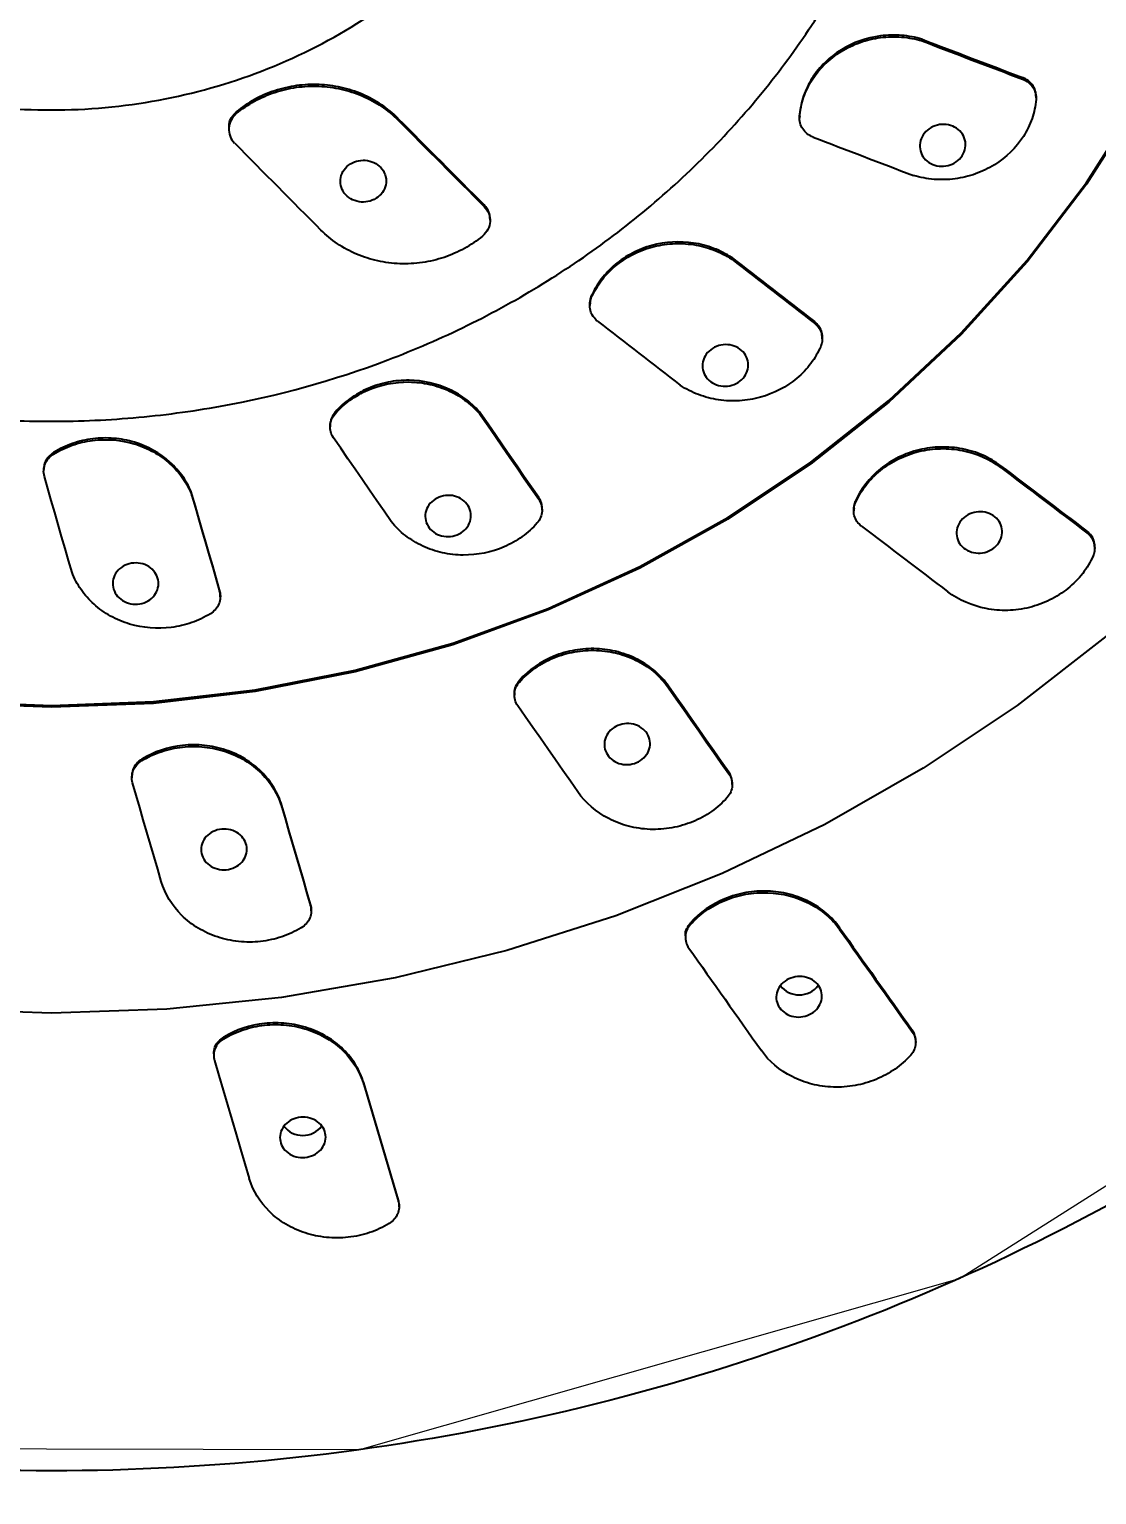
# Model space of a CAD drawing. Header units: millimetres. Extents: x 789 to 1209, y -1956 to -1362.
# Drawn here: x 945.88 to 963.13, y -1503.4 to -1479.73 of the extents above; entities that cross this region are included whole.
import ezdxf

# ---------------------------------------------------------------- set-up
doc = ezdxf.new("R2010")
doc.units = ezdxf.units.MM
doc.header["$LTSCALE"] = 0.1
doc.layers.get('0').update_dxf_attribs({"lineweight": 13})
doc.layers.add('DIM', color=3, linetype='Continuous', lineweight=9)
doc.styles.get("Standard").update_dxf_attribs({"font": 'arial.ttf'})
doc.dimstyles.new('ISO-25', dxfattribs={"dimtxt": 2.5, "dimasz": 2.5, "dimexe": 1.25, "dimexo": 0.625, "dimtad": 1, "dimlfac": 1.333333, "dimtxsty": 'Standard', "dimcen": 2.5, "dimadec": 0, "dimazin": 0, "dimtfac": 1, "dimtmove": 0, "dimatfit": 3, "dimfxl": 0, "dimarcsym": 0})

# ---------------------------------------------------------------- blocks, each defined once
blk = doc.blocks.new('*D57')
at = {"layer": 'Defpoints', "color": 0}
for p in [(946.302, -1433.594), (988.234, -1433.594), (956.415, -1608.473)]:
    blk.add_point(p, dxfattribs=at)
at = {"layer": 'DIM', "color": 0, "linetype": 'ByBlock', "lineweight": -2}
for p, q in [((946.927, -1433.594), (989.484, -1433.594)), ((988.234, -1604.473), (988.234, -1437.594)), ((957.04, -1608.473), (989.484, -1608.473))]:
    blk.add_line(p, q, dxfattribs=at)
at = {"layer": 'DIM', "color": 0}
for points in [[(987.567, -1437.594), (988.9, -1437.594), (988.234, -1433.594)], [(987.567, -1604.473), (988.9, -1604.473), (988.234, -1608.473)]]:
    blk.add_solid(points, dxfattribs=at)
at = {"layer": 'DIM', "color": 0, "insert": (985.566, -1521.033), "char_height": 4, "attachment_point": 5, "rotation": 90}
blk.add_mtext('228', dxfattribs=at)

msp = doc.modelspace()

# ---------------------------------------------------------------- linework, layer by layer
at = {"color": 7, "linetype": 'Continuous', "lineweight": 25}
for p, q in [((960.309, -1479.916), (960.309, -1479.889)), ((961.931, -1480.533), (961.931, -1480.506)), ((962.151, -1480.836), (962.151, -1480.809)), ((949.226, -1481.089), (949.226, -1481.062)), ((951.839, -1481.193), (951.839, -1481.166)), ((958.328, -1481.137), (958.328, -1481.164)), ((958.329, -1481.112), (958.331, -1481.137)), ((958.329, -1481.138), (958.329, -1481.112)), ((949.104, -1481.315), (949.104, -1481.342)), ((953.231, -1482.59), (953.231, -1482.563)), ((953.326, -1482.813), (953.326, -1482.786)), ((957.232, -1483.442), (957.232, -1483.416)), ((954.963, -1484.067), (954.963, -1484.04)), ((954.937, -1484.164), (954.937, -1484.19)), ((958.57, -1484.476), (958.57, -1484.449)), ((958.696, -1484.726), (958.696, -1484.699)), ((950.822, -1485.939), (950.822, -1485.912)), ((953.179, -1485.965), (953.179, -1485.939)), ((950.741, -1486.122), (950.741, -1486.149)), ((946.274, -1486.588), (946.274, -1486.562)), ((946.112, -1486.838), (946.112, -1486.865)), ((961.578, -1486.804), (961.578, -1486.778)), ((948.509, -1487.261), (948.509, -1487.234)), ((954.112, -1487.318), (954.112, -1487.292)), ((959.229, -1487.38), (959.229, -1487.354)), ((954.168, -1487.493), (954.168, -1487.466)), ((959.203, -1487.478), (959.203, -1487.504)), ((962.971, -1487.86), (962.971, -1487.833)), ((963.098, -1488.107), (963.098, -1488.081)), ((948.956, -1488.808), (948.956, -1488.782)), ((948.967, -1488.892), (948.967, -1488.865)), ((953.8, -1490.272), (953.8, -1490.245)), ((953.719, -1490.454), (953.719, -1490.481)), ((956.212, -1490.366), (956.212, -1490.339)), ((947.7, -1491.541), (947.7, -1491.515)), ((947.537, -1491.789), (947.537, -1491.816)), ((957.185, -1491.755), (957.185, -1491.728)), ((957.24, -1491.927), (957.24, -1491.9)), ((949.961, -1492.293), (949.961, -1492.266)), ((950.426, -1493.884), (950.426, -1493.857)), ((950.438, -1493.966), (950.438, -1493.94)), ((956.564, -1494.189), (956.564, -1494.162)), ((958.977, -1494.269), (958.977, -1494.242)), ((956.483, -1494.369), (956.483, -1494.396)), ((960.15, -1495.92), (960.15, -1495.894)), ((949.023, -1496.033), (949.023, -1496.006)), ((960.205, -1496.091), (960.205, -1496.064)), ((948.86, -1496.278), (948.86, -1496.305)), ((951.284, -1496.77), (951.284, -1496.744)), ((951.845, -1498.666), (951.845, -1498.64)), ((951.857, -1498.748), (951.857, -1498.721))]:
    msp.add_line(p, q, dxfattribs=at)
at = {"color": 7, "linetype": 'Continuous', "flags": 128}
msp.add_lwpolyline([(936.301, -1440.927), (927.16, -1445.01), (919.715, -1451.428), (914.627, -1459.608), (912.347, -1468.826), (913.079, -1478.262), (916.758, -1487.076), (923.056, -1494.487), (931.414, -1499.836), (941.09, -1502.647), (951.223, -1502.67), (960.913, -1499.905), (969.3, -1494.595), (975.637, -1487.213), (979.363, -1478.416), (980.145, -1468.984), (977.915, -1459.756), (972.871, -1451.551), (965.46, -1445.099), (956.341, -1440.974), (946.325, -1439.54), (936.301, -1440.927)], dxfattribs=at)
at = {"color": 7, "linetype": 'Continuous', "lineweight": 25, "flags": 128}
for points in [[(970.403, -1479.481), (969.736, -1481.107), (968.945, -1482.683), (968.032, -1484.202), (967.003, -1485.653), (965.863, -1487.031), (964.619, -1488.328), (963.277, -1489.536), (961.843, -1490.65), (960.327, -1491.663), (958.735, -1492.57), (957.076, -1493.366), (955.36, -1494.047), (953.595, -1494.609), (951.791, -1495.049), (949.957, -1495.366), (948.103, -1495.556), (946.24, -1495.62), (944.376, -1495.556)], [(944.59, -1490.588), (946.24, -1490.652), (947.89, -1490.588), (949.528, -1490.397), (951.145, -1490.081), (952.727, -1489.641), (954.266, -1489.081), (955.749, -1488.404), (957.168, -1487.614), (958.512, -1486.719), (959.772, -1485.722), (960.94, -1484.632), (962.007, -1483.456), (962.966, -1482.201), (963.812, -1480.877), (964.537, -1479.492)], [(964.537, -1479.518), (963.812, -1480.903), (962.966, -1482.228), (962.007, -1483.482), (960.94, -1484.659), (959.772, -1485.749), (958.512, -1486.745), (957.168, -1487.641), (955.749, -1488.43), (954.266, -1489.107), (952.727, -1489.668), (951.145, -1490.108), (949.528, -1490.424), (947.89, -1490.615), (946.24, -1490.678), (944.59, -1490.615)], [(954.112, -1487.292), (953.996, -1487.123), (953.879, -1486.954), (953.762, -1486.785), (953.646, -1486.616), (953.529, -1486.447), (953.412, -1486.278), (953.295, -1486.108), (953.179, -1485.939)], [(953.179, -1485.965), (953.295, -1486.135), (953.412, -1486.304), (953.529, -1486.474), (953.646, -1486.643), (953.762, -1486.812), (953.879, -1486.981), (953.996, -1487.15), (954.112, -1487.318)], [(951.73, -1487.68), (951.613, -1487.511), (951.497, -1487.342), (951.38, -1487.173), (951.263, -1487.003), (951.146, -1486.834), (951.03, -1486.664), (950.913, -1486.494), (950.796, -1486.324)], [(946.571, -1488.499), (946.515, -1488.306), (946.459, -1488.112), (946.403, -1487.919), (946.347, -1487.725), (946.291, -1487.531), (946.235, -1487.337), (946.18, -1487.143), (946.124, -1486.949)], [(948.956, -1488.782), (948.9, -1488.589), (948.844, -1488.395), (948.788, -1488.202), (948.732, -1488.009), (948.676, -1487.815), (948.62, -1487.622), (948.565, -1487.428), (948.509, -1487.234)], [(948.509, -1487.261), (948.565, -1487.455), (948.62, -1487.649), (948.676, -1487.842), (948.732, -1488.036), (948.788, -1488.229), (948.844, -1488.422), (948.9, -1488.615), (948.956, -1488.808)], [(957.185, -1491.728), (957.063, -1491.555), (956.942, -1491.382), (956.82, -1491.208), (956.699, -1491.035), (956.577, -1490.861), (956.456, -1490.687), (956.334, -1490.513), (956.212, -1490.339)], [(956.212, -1490.366), (956.334, -1490.54), (956.456, -1490.714), (956.577, -1490.888), (956.699, -1491.061), (956.82, -1491.235), (956.942, -1491.408), (957.063, -1491.582), (957.185, -1491.755)], [(954.746, -1492.047), (954.625, -1491.873), (954.503, -1491.7), (954.382, -1491.526), (954.26, -1491.352), (954.139, -1491.178), (954.017, -1491.003), (953.895, -1490.829), (953.774, -1490.655)], [(948.014, -1493.494), (947.956, -1493.295), (947.898, -1493.096), (947.84, -1492.897), (947.782, -1492.697), (947.723, -1492.498), (947.665, -1492.298), (947.607, -1492.099), (947.549, -1491.899)], [(950.426, -1493.857), (950.368, -1493.659), (950.31, -1493.46), (950.252, -1493.262), (950.193, -1493.063), (950.135, -1492.864), (950.077, -1492.665), (950.019, -1492.466), (949.961, -1492.266)], [(949.961, -1492.293), (950.019, -1492.492), (950.077, -1492.691), (950.135, -1492.891), (950.193, -1493.089), (950.252, -1493.288), (950.31, -1493.487), (950.368, -1493.685), (950.426, -1493.884)], [(948.872, -1496.387), (948.942, -1496.625), (949.012, -1496.863), (949.082, -1497.101), (949.153, -1497.339), (949.223, -1497.576), (949.293, -1497.814), (949.363, -1498.051), (949.433, -1498.288)], [(951.845, -1498.64), (951.775, -1498.403), (951.705, -1498.167), (951.635, -1497.93), (951.564, -1497.693), (951.494, -1497.456), (951.424, -1497.219), (951.354, -1496.981), (951.284, -1496.744)], [(951.284, -1496.77), (951.354, -1497.008), (951.424, -1497.246), (951.494, -1497.483), (951.564, -1497.72), (951.635, -1497.957), (951.705, -1498.194), (951.775, -1498.43), (951.845, -1498.666)]]:
    msp.add_lwpolyline(points, dxfattribs=at)
at = {"color": 7, "linetype": 'Continuous', "lineweight": 25}
for centre, radius, start, end in [((1151.53, -979.272), 535.894, 249.09462, 249.2802), ((1151.493, -979.413), 535.774, 249.09392, 249.27954), ((1425.009, -1010.901), 667.113, 224.823581, 224.992965), ((1422.833, -1013.105), 664.034, 224.822728, 224.992899), ((1151.037, -980.115), 537.036, 248.99617, 249.18147), ((1423.572, -1012.089), 667.412, 224.702907, 224.872576), ((1321.505, -1013.262), 594.76, 232.231623, 232.394434), ((1321.536, -1013.258), 594.803, 232.231036, 232.393837), ((1322.518, -1011.636), 598.805, 232.146387, 232.308286), ((1312.679, -1024.871), 580.198, 232.761108, 232.933724), ((1311.928, -1025.904), 578.942, 232.760056, 232.933048), ((1315.37, -1020.989), 587.054, 232.664185, 232.835005), ((1553.342, -1073.239), 728.364, 215.310814, 215.470199), ((1554.296, -1072.602), 729.526, 215.310036, 215.469171), ((1554.82, -1071.961), 732.487, 215.23613, 215.394911), ((958.316, -1494.947), 0.376, 217.6198, 270.6898), ((958.325, -1494.948), 0.376, 269.2821, 323.8482), ((950.296, -1497.219), 0.376, 217.0578, 270.7038), ((950.305, -1497.219), 0.376, 269.2801, 323.8264)]:
    msp.add_arc(centre, radius, start, end, dxfattribs=at)
at = {"color": 7, "linetype": 'Continuous'}
for centre, radius, start, end in [((1035.103, -1535.43), 78.49, 149.71286, 167.31417), ((980.555, -1514.371), 20, 126.2623, 158.8944)]:
    msp.add_arc(centre, radius, start, end, dxfattribs=at)
msp.add_open_spline([(975.472, -1491.775), (977.214, -1489.589), (978.675, -1487.206), (981.092, -1481.883), (981.964, -1478.911), (982.841, -1472.852), (982.843, -1469.767), (981.98, -1463.706), (981.112, -1460.733), (978.576, -1455.112), (976.904, -1452.465), (972.886, -1447.684), (970.536, -1445.55), (965.331, -1441.94), (962.472, -1440.464), (956.45, -1438.268), (953.284, -1437.548), (946.865, -1436.912), (943.609, -1436.996), (937.236, -1437.961), (934.116, -1438.843), (928.229, -1441.346), (925.46, -1442.968), (920.472, -1446.842), (918.249, -1449.097), (914.833, -1453.656), (913.526, -1455.89), (911.47, -1460.574), (910.718, -1463.026), (909.81, -1468.029), (909.653, -1470.577), (909.974, -1476.2), (910.6, -1479.263), (912.699, -1485.12), (914.173, -1487.91), (916.333, -1490.907), (916.665, -1491.344), (917.007, -1491.774)], degree=3, knots=[0, 0, 0, 0, 0.054009, 0.054009, 0.114305, 0.114305, 0.174602, 0.174602, 0.234899, 0.234899, 0.295196, 0.295196, 0.355492, 0.355492, 0.415789, 0.415789, 0.476086, 0.476086, 0.536382, 0.536382, 0.596679, 0.596679, 0.656976, 0.656976, 0.717273, 0.717273, 0.767318, 0.767318, 0.817363, 0.817363, 0.867408, 0.867408, 0.928397, 0.928397, 0.989385, 0.989385, 1, 1, 1, 1], dxfattribs=at)
at = {"color": 7, "linetype": 'Continuous', "lineweight": 25}
for points, knots in [([(973.517, -1490.217), (975.385, -1487.872), (976.904, -1485.284), (979.129, -1479.82), (979.834, -1476.944), (980.378, -1471.12), (980.216, -1468.174), (979.037, -1462.433), (978.021, -1459.639), (975.209, -1454.416), (973.415, -1451.987), (969.184, -1447.678), (966.748, -1445.798), (961.418, -1442.729), (958.525, -1441.541), (952.502, -1439.947), (949.371, -1439.54), (943.11, -1439.54), (939.979, -1439.946), (933.955, -1441.541), (931.062, -1442.729), (925.733, -1445.797), (923.297, -1447.677), (919.065, -1451.986), (917.271, -1454.415), (914.459, -1459.638), (913.443, -1462.432), (912.264, -1468.173), (912.102, -1471.119), (912.646, -1476.943), (913.351, -1479.819), (915.575, -1485.283), (917.094, -1487.871), (918.962, -1490.216)], [0, 0, 0, 0, 0.0625, 0.0625, 0.125, 0.125, 0.1875, 0.1875, 0.25, 0.25, 0.3125, 0.3125, 0.375, 0.375, 0.4375, 0.4375, 0.5, 0.5, 0.5625, 0.5625, 0.625, 0.625, 0.6875, 0.6875, 0.75, 0.75, 0.8125, 0.8125, 0.875, 0.875, 0.9375, 0.9375, 1, 1, 1, 1]), ([(940.619, -1484.995), (939.741, -1484.649), (938.914, -1484.228), (937.747, -1483.489), (937.371, -1483.225), (936.643, -1482.66), (936.291, -1482.358), (935.295, -1481.415), (934.704, -1480.733), (933.927, -1479.631), (933.685, -1479.248), (933.243, -1478.463), (933.044, -1478.063), (932.514, -1476.842), (932.246, -1476.001), (931.978, -1474.697), (931.912, -1474.256), (931.826, -1473.378), (931.787, -1472.501), (931.84, -1471.625), (931.914, -1470.968), (931.945, -1470.75), (932.018, -1470.312), (932.06, -1470.093), (932.3, -1469.008), (932.581, -1468.171), (933.13, -1466.958), (933.334, -1466.561), (933.788, -1465.782), (934.036, -1465.402), (934.831, -1464.31), (935.432, -1463.636), (936.442, -1462.707), (936.798, -1462.41), (937.535, -1461.854), (937.916, -1461.595), (939.095, -1460.872), (939.928, -1460.462), (941.251, -1459.961), (941.699, -1459.815), (942.603, -1459.566), (943.06, -1459.462), (943.983, -1459.297), (944.449, -1459.235), (945.392, -1459.154), (945.87, -1459.136), (947.29, -1459.145), (948.225, -1459.237), (949.609, -1459.503), (950.069, -1459.613), (950.978, -1459.877), (951.422, -1460.029), (952.724, -1460.542), (953.55, -1460.96), (954.727, -1461.704), (955.109, -1461.972), (955.836, -1462.536), (956.529, -1463.131), (957.156, -1463.784), (957.75, -1464.468), (958.031, -1464.827), (958.815, -1465.938), (959.252, -1466.715), (959.784, -1467.934), (959.94, -1468.35), (960.143, -1468.987), (960.205, -1469.202), (960.317, -1469.632), (960.367, -1469.848), (960.59, -1470.929), (960.676, -1471.802), (960.667, -1473.123), (960.64, -1473.568), (960.541, -1474.449), (960.468, -1474.883), (960.184, -1476.172), (959.906, -1477.011), (959.351, -1478.238), (959.145, -1478.637), (958.695, -1479.41), (958.45, -1479.785), (957.923, -1480.511), (957.64, -1480.862), (957.036, -1481.541), (956.712, -1481.869), (955.701, -1482.8), (954.97, -1483.352), (953.79, -1484.077), (953.383, -1484.302), (952.539, -1484.716), (952.11, -1484.902), (950.801, -1485.399), (949.9, -1485.648), (948.504, -1485.899), (948.031, -1485.962), (947.089, -1486.043), (946.618, -1486.061), (945.679, -1486.056), (945.209, -1486.031), (944.271, -1485.94), (943.801, -1485.872), (942.402, -1485.604), (941.497, -1485.342), (940.619, -1484.995)], [0, 0, 0, 0, 0.03125, 0.03125, 0.046875, 0.046875, 0.0625, 0.0625, 0.09375, 0.09375, 0.109375, 0.109375, 0.125, 0.125, 0.15625, 0.15625, 0.171875, 0.171875, 0.1875, 0.203125, 0.203125, 0.210937, 0.210937, 0.21875, 0.21875, 0.25, 0.25, 0.265625, 0.265625, 0.28125, 0.28125, 0.3125, 0.3125, 0.328125, 0.328125, 0.34375, 0.34375, 0.375, 0.375, 0.390625, 0.390625, 0.40625, 0.40625, 0.421875, 0.421875, 0.4375, 0.4375, 0.46875, 0.46875, 0.484375, 0.484375, 0.5, 0.5, 0.53125, 0.53125, 0.546875, 0.546875, 0.5625, 0.578125, 0.578125, 0.59375, 0.59375, 0.625, 0.625, 0.640625, 0.640625, 0.648437, 0.648437, 0.65625, 0.65625, 0.6875, 0.6875, 0.703125, 0.703125, 0.71875, 0.71875, 0.75, 0.75, 0.765625, 0.765625, 0.78125, 0.78125, 0.796875, 0.796875, 0.8125, 0.8125, 0.84375, 0.84375, 0.859375, 0.859375, 0.875, 0.875, 0.90625, 0.90625, 0.921875, 0.921875, 0.9375, 0.9375, 0.953125, 0.953125, 0.96875, 0.96875, 1, 1, 1, 1]), ([(942.432, -1480.23), (941.902, -1479.996), (941.406, -1479.716), (940.709, -1479.233), (940.485, -1479.062), (940.054, -1478.696), (939.846, -1478.502), (939.261, -1477.897), (938.917, -1477.463), (938.47, -1476.767), (938.332, -1476.526), (938.083, -1476.032), (937.972, -1475.781), (937.68, -1475.017), (937.54, -1474.494), (937.412, -1473.685), (937.384, -1473.412), (937.356, -1472.871), (937.357, -1472.331), (937.414, -1471.793), (937.5, -1471.257), (937.557, -1470.989), (937.772, -1470.196), (937.968, -1469.688), (938.34, -1468.955), (938.477, -1468.716), (938.778, -1468.249), (938.941, -1468.021), (939.461, -1467.37), (939.85, -1466.97), (940.497, -1466.424), (940.724, -1466.25), (941.193, -1465.926), (941.435, -1465.776), (942.18, -1465.361), (942.704, -1465.13), (943.808, -1464.762), (944.372, -1464.632), (945.23, -1464.514), (945.518, -1464.487), (946.1, -1464.461), (946.395, -1464.461), (947.267, -1464.502), (947.839, -1464.582), (948.683, -1464.779), (948.963, -1464.859), (949.514, -1465.043), (949.783, -1465.147), (950.568, -1465.495), (951.065, -1465.772), (951.767, -1466.259), (951.995, -1466.433), (952.425, -1466.798), (952.834, -1467.181), (953.201, -1467.598), (953.547, -1468.033), (953.71, -1468.261), (954.16, -1468.963), (954.407, -1469.452), (954.699, -1470.214), (954.784, -1470.474), (954.926, -1471.002), (954.983, -1471.271), (955.11, -1472.075), (955.138, -1472.614), (955.095, -1473.427), (955.066, -1473.7), (954.98, -1474.238), (954.923, -1474.504), (954.711, -1475.289), (954.516, -1475.798), (954.141, -1476.538), (954.002, -1476.779), (953.704, -1477.243), (953.382, -1477.692), (953.014, -1478.11), (952.623, -1478.512), (952.415, -1478.706), (951.767, -1479.253), (951.302, -1479.574), (950.307, -1480.13), (949.773, -1480.366), (948.681, -1480.73), (948.119, -1480.861), (947.254, -1480.981), (946.961, -1481.008), (946.38, -1481.034), (945.801, -1481.034), (945.225, -1480.981), (944.651, -1480.901), (944.364, -1480.848), (943.511, -1480.649), (942.962, -1480.465), (942.432, -1480.23)], [0, 0, 0, 0, 0.03125, 0.03125, 0.046875, 0.046875, 0.0625, 0.0625, 0.09375, 0.09375, 0.109375, 0.109375, 0.125, 0.125, 0.15625, 0.15625, 0.171875, 0.171875, 0.1875, 0.203125, 0.203125, 0.21875, 0.21875, 0.25, 0.25, 0.265625, 0.265625, 0.28125, 0.28125, 0.3125, 0.3125, 0.328125, 0.328125, 0.34375, 0.34375, 0.375, 0.375, 0.40625, 0.40625, 0.421875, 0.421875, 0.4375, 0.4375, 0.46875, 0.46875, 0.484375, 0.484375, 0.5, 0.5, 0.53125, 0.53125, 0.546875, 0.546875, 0.5625, 0.578125, 0.578125, 0.59375, 0.59375, 0.625, 0.625, 0.640625, 0.640625, 0.65625, 0.65625, 0.6875, 0.6875, 0.703125, 0.703125, 0.71875, 0.71875, 0.75, 0.75, 0.765625, 0.765625, 0.78125, 0.796875, 0.796875, 0.8125, 0.8125, 0.84375, 0.84375, 0.875, 0.875, 0.90625, 0.90625, 0.921875, 0.921875, 0.9375, 0.953125, 0.953125, 0.96875, 0.96875, 1, 1, 1, 1]), ([(960.309, -1479.889), (960.201, -1479.856), (960.091, -1479.835), (959.867, -1479.817), (959.751, -1479.82), (959.414, -1479.863), (959.194, -1479.94), (958.908, -1480.116), (958.819, -1480.186), (958.661, -1480.339), (958.592, -1480.424), (958.475, -1480.607), (958.428, -1480.702), (958.36, -1480.902), (958.338, -1481.007), (958.329, -1481.112)], [0, 0, 0, 0, 0.125, 0.125, 0.25, 0.25, 0.5, 0.5, 0.625, 0.625, 0.75, 0.75, 0.875, 0.875, 1, 1, 1, 1]), ([(958.329, -1481.138), (958.338, -1481.033), (958.359, -1480.931), (958.427, -1480.731), (958.475, -1480.633), (958.648, -1480.362), (958.811, -1480.203), (959.096, -1480.027), (959.2, -1479.977), (959.413, -1479.902), (959.525, -1479.875), (959.751, -1479.846), (959.864, -1479.843), (960.089, -1479.862), (960.201, -1479.883), (960.309, -1479.916)], [0, 0, 0, 0, 0.125, 0.125, 0.25, 0.25, 0.5, 0.5, 0.625, 0.625, 0.75, 0.75, 0.875, 0.875, 1, 1, 1, 1]), ([(962.148, -1480.809), (962.148, -1480.789), (962.147, -1480.73), (962.107, -1480.639), (962.032, -1480.554), (961.963, -1480.521), (961.931, -1480.506)], [0, 0, 0, 0, 0.158294, 0.450077, 0.742816, 1, 1, 1, 1]), ([(961.931, -1480.533), (962.001, -1480.559), (962.059, -1480.605), (962.137, -1480.722), (962.155, -1480.792), (962.15, -1480.861)], [0, 0, 0, 0, 0.5, 0.5, 1, 1, 1, 1]), ([(951.839, -1481.166), (951.757, -1481.084), (951.668, -1481.01), (951.475, -1480.88), (951.37, -1480.823), (951.152, -1480.73), (951.039, -1480.693), (950.804, -1480.641), (950.683, -1480.625), (950.442, -1480.615), (950.321, -1480.621), (950.081, -1480.654), (949.962, -1480.682), (949.621, -1480.794), (949.408, -1480.911), (949.226, -1481.062)], [0, 0, 0, 0, 0.125, 0.125, 0.25, 0.25, 0.375, 0.375, 0.5, 0.5, 0.625, 0.625, 0.75, 0.75, 1, 1, 1, 1]), ([(949.226, -1481.089), (949.317, -1481.013), (949.415, -1480.947), (949.622, -1480.833), (949.733, -1480.784), (949.962, -1480.709), (950.079, -1480.681), (950.318, -1480.648), (950.441, -1480.642), (950.682, -1480.651), (950.801, -1480.667), (951.037, -1480.72), (951.152, -1480.757), (951.478, -1480.896), (951.677, -1481.03), (951.839, -1481.193)], [0, 0, 0, 0, 0.125, 0.125, 0.25, 0.25, 0.375, 0.375, 0.5, 0.5, 0.625, 0.625, 0.75, 0.75, 1, 1, 1, 1]), ([(962.15, -1480.861), (962.141, -1480.966), (962.119, -1481.069), (962.051, -1481.269), (962.004, -1481.367), (961.83, -1481.639), (961.668, -1481.798), (961.382, -1481.975), (961.278, -1482.025), (961.065, -1482.1), (960.954, -1482.127), (960.728, -1482.157), (960.615, -1482.16), (960.39, -1482.142), (960.277, -1482.121), (960.17, -1482.088)], [0, 0, 0, 0, 0.125, 0.125, 0.25, 0.25, 0.5, 0.5, 0.625, 0.625, 0.75, 0.75, 0.875, 0.875, 1, 1, 1, 1]), ([(949.226, -1481.089), (949.155, -1481.148), (949.11, -1481.234), (949.099, -1481.413), (949.134, -1481.502), (949.199, -1481.567)], [0, 0, 0, 0, 0.5, 0.5, 1, 1, 1, 1]), ([(949.109, -1481.315), (949.108, -1481.296), (949.105, -1481.239), (949.143, -1481.147), (949.199, -1481.09), (949.226, -1481.062)], [0, 0, 0, 0, 0.201654, 0.603273, 1, 1, 1, 1]), ([(958.547, -1481.468), (958.478, -1481.441), (958.419, -1481.395), (958.342, -1481.278), (958.323, -1481.207), (958.329, -1481.138)], [0, 0, 0, 0, 0.5, 0.5, 1, 1, 1, 1]), ([(960.513, -1481.922), (960.422, -1481.894), (960.346, -1481.831), (960.265, -1481.674), (960.261, -1481.578), (960.327, -1481.41), (960.398, -1481.338), (960.575, -1481.258), (960.679, -1481.252), (960.86, -1481.308), (960.936, -1481.371), (961.018, -1481.528), (961.022, -1481.623), (960.955, -1481.793), (960.884, -1481.865), (960.709, -1481.944), (960.605, -1481.95), (960.513, -1481.922)], [0, 0, 0, 0, 0.125, 0.125, 0.25, 0.25, 0.375, 0.375, 0.5, 0.5, 0.625, 0.625, 0.75, 0.75, 0.875, 0.875, 1, 1, 1, 1]), ([(951.018, -1482.423), (951.087, -1482.485), (951.184, -1482.52), (951.377, -1482.516), (951.473, -1482.478), (951.609, -1482.351), (951.648, -1482.263), (951.646, -1482.084), (951.606, -1481.998), (951.468, -1481.875), (951.371, -1481.841), (951.178, -1481.844), (951.082, -1481.881), (950.945, -1482.01), (950.906, -1482.098), (950.908, -1482.274), (950.948, -1482.361), (951.018, -1482.423)], [0, 0, 0, 0, 0.125, 0.125, 0.25, 0.25, 0.375, 0.375, 0.5, 0.5, 0.625, 0.625, 0.75, 0.75, 0.875, 0.875, 1, 1, 1, 1]), ([(953.231, -1482.59), (953.296, -1482.654), (953.331, -1482.744), (953.321, -1482.92), (953.277, -1483.006), (953.204, -1483.067)], [0, 0, 0, 0, 0.5, 0.5, 1, 1, 1, 1]), ([(953.321, -1482.786), (953.322, -1482.769), (953.325, -1482.713), (953.292, -1482.634), (953.249, -1482.583), (953.231, -1482.563)], [0, 0, 0, 0, 0.213719, 0.676004, 1, 1, 1, 1]), ([(953.204, -1483.067), (953.114, -1483.142), (953.017, -1483.208), (952.809, -1483.324), (952.697, -1483.373), (952.47, -1483.449), (952.353, -1483.477), (952.112, -1483.511), (951.99, -1483.518), (951.749, -1483.509), (951.629, -1483.493), (951.393, -1483.441), (951.279, -1483.405), (951.062, -1483.313), (950.956, -1483.256), (950.762, -1483.125), (950.673, -1483.052), (950.591, -1482.97)], [0, 0, 0, 0, 0.125, 0.125, 0.25, 0.25, 0.375, 0.375, 0.5, 0.5, 0.625, 0.625, 0.75, 0.75, 0.875, 0.875, 1, 1, 1, 1]), ([(957.232, -1483.416), (957.141, -1483.355), (957.043, -1483.305), (956.837, -1483.226), (956.726, -1483.196), (956.393, -1483.146), (956.16, -1483.159), (955.832, -1483.249), (955.725, -1483.291), (955.527, -1483.394), (955.433, -1483.456), (955.264, -1483.598), (955.189, -1483.677), (955.059, -1483.849), (955.005, -1483.942), (954.963, -1484.04)], [0, 0, 0, 0, 0.125, 0.125, 0.25, 0.25, 0.5, 0.5, 0.625, 0.625, 0.75, 0.75, 0.875, 0.875, 1, 1, 1, 1]), ([(954.963, -1484.067), (955.005, -1483.969), (955.058, -1483.877), (955.187, -1483.705), (955.264, -1483.625), (955.516, -1483.413), (955.72, -1483.306), (956.048, -1483.216), (956.162, -1483.197), (956.388, -1483.184), (956.502, -1483.189), (956.726, -1483.223), (956.834, -1483.251), (957.041, -1483.33), (957.141, -1483.381), (957.232, -1483.442)], [0, 0, 0, 0, 0.125, 0.125, 0.25, 0.25, 0.5, 0.5, 0.625, 0.625, 0.75, 0.75, 0.875, 0.875, 1, 1, 1, 1]), ([(955.064, -1484.441), (955.006, -1484.397), (954.966, -1484.337), (954.93, -1484.203), (954.935, -1484.131), (954.963, -1484.067)], [0, 0, 0, 0, 0.5, 0.5, 1, 1, 1, 1]), ([(954.963, -1484.04), (954.955, -1484.061), (954.939, -1484.101), (954.941, -1484.143), (954.943, -1484.164)], [0, 0, 0, 0, 0.519068, 1, 1, 1, 1]), ([(958.691, -1484.699), (958.691, -1484.675), (958.692, -1484.614), (958.649, -1484.524), (958.595, -1484.473), (958.57, -1484.449)], [0, 0, 0, 0, 0.249187, 0.644443, 1, 1, 1, 1]), ([(958.57, -1484.476), (958.627, -1484.52), (958.668, -1484.58), (958.703, -1484.712), (958.698, -1484.785), (958.67, -1484.849)], [0, 0, 0, 0, 0.5, 0.5, 1, 1, 1, 1]), ([(956.953, -1485.456), (956.867, -1485.416), (956.802, -1485.344), (956.747, -1485.178), (956.757, -1485.083), (956.848, -1484.927), (956.929, -1484.865), (957.116, -1484.81), (957.219, -1484.818), (957.389, -1484.898), (957.455, -1484.969), (957.511, -1485.136), (957.501, -1485.23), (957.409, -1485.388), (957.328, -1485.449), (957.142, -1485.503), (957.039, -1485.496), (956.953, -1485.456)], [0, 0, 0, 0, 0.125, 0.125, 0.25, 0.25, 0.375, 0.375, 0.5, 0.5, 0.625, 0.625, 0.75, 0.75, 0.875, 0.875, 1, 1, 1, 1]), ([(958.67, -1484.849), (958.628, -1484.947), (958.575, -1485.039), (958.446, -1485.211), (958.37, -1485.292), (958.118, -1485.504), (957.913, -1485.611), (957.585, -1485.702), (957.471, -1485.721), (957.245, -1485.735), (957.131, -1485.73), (956.907, -1485.696), (956.799, -1485.668), (956.592, -1485.589), (956.493, -1485.539), (956.401, -1485.478)], [0, 0, 0, 0, 0.125, 0.125, 0.25, 0.25, 0.5, 0.5, 0.625, 0.625, 0.75, 0.75, 0.875, 0.875, 1, 1, 1, 1]), ([(953.179, -1485.939), (953.112, -1485.856), (953.036, -1485.781), (952.865, -1485.649), (952.77, -1485.591), (952.47, -1485.451), (952.244, -1485.4), (951.904, -1485.395), (951.788, -1485.406), (951.567, -1485.45), (951.458, -1485.484), (951.251, -1485.573), (951.154, -1485.628), (950.976, -1485.756), (950.893, -1485.831), (950.822, -1485.912)], [0, 0, 0, 0, 0.125, 0.125, 0.25, 0.25, 0.5, 0.5, 0.625, 0.625, 0.75, 0.75, 0.875, 0.875, 1, 1, 1, 1]), ([(950.822, -1485.939), (950.893, -1485.857), (950.974, -1485.784), (951.152, -1485.656), (951.251, -1485.6), (951.559, -1485.467), (951.788, -1485.421), (952.128, -1485.425), (952.242, -1485.438), (952.461, -1485.487), (952.568, -1485.523), (952.77, -1485.617), (952.863, -1485.674), (953.034, -1485.806), (953.112, -1485.882), (953.179, -1485.965)], [0, 0, 0, 0, 0.125, 0.125, 0.25, 0.25, 0.5, 0.5, 0.625, 0.625, 0.75, 0.75, 0.875, 0.875, 1, 1, 1, 1]), ([(950.796, -1486.324), (950.757, -1486.267), (950.737, -1486.197), (950.746, -1486.06), (950.774, -1485.994), (950.822, -1485.939)], [0, 0, 0, 0, 0.5, 0.5, 1, 1, 1, 1]), ([(950.822, -1485.912), (950.799, -1485.944), (950.752, -1486.008), (950.745, -1486.084), (950.741, -1486.122)], [0, 0, 0, 0, 0.499767, 1, 1, 1, 1]), ([(948.509, -1487.234), (948.472, -1487.137), (948.424, -1487.045), (948.305, -1486.872), (948.233, -1486.79), (947.993, -1486.574), (947.795, -1486.463), (947.472, -1486.366), (947.359, -1486.344), (947.134, -1486.325), (947.019, -1486.328), (946.793, -1486.356), (946.683, -1486.381), (946.471, -1486.455), (946.368, -1486.503), (946.274, -1486.562)], [0, 0, 0, 0, 0.125, 0.125, 0.25, 0.25, 0.5, 0.5, 0.625, 0.625, 0.75, 0.75, 0.875, 0.875, 1, 1, 1, 1]), ([(946.274, -1486.588), (946.368, -1486.53), (946.469, -1486.483), (946.68, -1486.409), (946.792, -1486.383), (947.129, -1486.34), (947.362, -1486.359), (947.685, -1486.456), (947.789, -1486.501), (947.982, -1486.608), (948.072, -1486.672), (948.233, -1486.817), (948.303, -1486.896), (948.423, -1487.07), (948.472, -1487.163), (948.509, -1487.261)], [0, 0, 0, 0, 0.125, 0.125, 0.25, 0.25, 0.5, 0.5, 0.625, 0.625, 0.75, 0.75, 0.875, 0.875, 1, 1, 1, 1]), ([(961.578, -1486.778), (961.489, -1486.71), (961.392, -1486.653), (961.185, -1486.561), (961.073, -1486.526), (960.846, -1486.482), (960.728, -1486.472), (960.492, -1486.478), (960.375, -1486.493), (960.146, -1486.549), (960.034, -1486.589), (959.825, -1486.691), (959.725, -1486.755), (959.458, -1486.971), (959.317, -1487.152), (959.229, -1487.354)], [0, 0, 0, 0, 0.125, 0.125, 0.25, 0.25, 0.375, 0.375, 0.5, 0.5, 0.625, 0.625, 0.75, 0.75, 1, 1, 1, 1]), ([(959.229, -1487.38), (959.273, -1487.28), (959.329, -1487.185), (959.465, -1487.008), (959.546, -1486.926), (959.724, -1486.782), (959.823, -1486.719), (960.033, -1486.616), (960.143, -1486.576), (960.373, -1486.52), (960.491, -1486.504), (960.726, -1486.499), (960.844, -1486.509), (961.186, -1486.575), (961.4, -1486.669), (961.578, -1486.804)], [0, 0, 0, 0, 0.125, 0.125, 0.25, 0.25, 0.375, 0.375, 0.5, 0.5, 0.625, 0.625, 0.75, 0.75, 1, 1, 1, 1]), ([(946.124, -1486.949), (946.105, -1486.883), (946.109, -1486.812), (946.162, -1486.683), (946.21, -1486.627), (946.274, -1486.588)], [0, 0, 0, 0, 0.5, 0.5, 1, 1, 1, 1]), ([(946.274, -1486.562), (946.242, -1486.586), (946.178, -1486.635), (946.122, -1486.734), (946.116, -1486.805), (946.114, -1486.839)], [0, 0, 0, 0, 0.346055, 0.692562, 1, 1, 1, 1]), ([(952.579, -1487.917), (952.483, -1487.902), (952.397, -1487.852), (952.288, -1487.709), (952.267, -1487.617), (952.302, -1487.446), (952.359, -1487.367), (952.52, -1487.265), (952.622, -1487.245), (952.812, -1487.275), (952.899, -1487.326), (953.008, -1487.468), (953.03, -1487.559), (952.994, -1487.732), (952.937, -1487.811), (952.777, -1487.912), (952.675, -1487.933), (952.579, -1487.917)], [0, 0, 0, 0, 0.125, 0.125, 0.25, 0.25, 0.375, 0.375, 0.5, 0.5, 0.625, 0.625, 0.75, 0.75, 0.875, 0.875, 1, 1, 1, 1]), ([(954.112, -1487.318), (954.152, -1487.376), (954.171, -1487.445), (954.162, -1487.581), (954.134, -1487.648), (954.087, -1487.702)], [0, 0, 0, 0, 0.5, 0.5, 1, 1, 1, 1]), ([(954.168, -1487.466), (954.164, -1487.429), (954.158, -1487.367), (954.125, -1487.313), (954.112, -1487.292)], [0, 0, 0, 0, 0.608342, 1, 1, 1, 1]), ([(959.329, -1487.753), (959.272, -1487.709), (959.231, -1487.649), (959.195, -1487.517), (959.201, -1487.445), (959.229, -1487.38)], [0, 0, 0, 0, 0.5, 0.5, 1, 1, 1, 1]), ([(959.229, -1487.354), (959.221, -1487.375), (959.205, -1487.415), (959.207, -1487.457), (959.208, -1487.478)], [0, 0, 0, 0, 0.518713, 1, 1, 1, 1]), ([(954.087, -1487.702), (954.015, -1487.784), (953.935, -1487.857), (953.756, -1487.986), (953.658, -1488.042), (953.35, -1488.176), (953.121, -1488.222), (952.78, -1488.219), (952.666, -1488.206), (952.447, -1488.157), (952.34, -1488.121), (952.139, -1488.028), (952.046, -1487.971), (951.875, -1487.839), (951.797, -1487.763), (951.73, -1487.68)], [0, 0, 0, 0, 0.125, 0.125, 0.25, 0.25, 0.5, 0.5, 0.625, 0.625, 0.75, 0.75, 0.875, 0.875, 1, 1, 1, 1]), ([(961.176, -1488.186), (961.079, -1488.175), (960.991, -1488.128), (960.878, -1487.991), (960.853, -1487.901), (960.883, -1487.728), (960.937, -1487.646), (961.095, -1487.537), (961.196, -1487.513), (961.387, -1487.535), (961.476, -1487.581), (961.589, -1487.718), (961.614, -1487.808), (961.584, -1487.982), (961.53, -1488.064), (961.373, -1488.172), (961.272, -1488.197), (961.176, -1488.186)], [0, 0, 0, 0, 0.125, 0.125, 0.25, 0.25, 0.375, 0.375, 0.5, 0.5, 0.625, 0.625, 0.75, 0.75, 0.875, 0.875, 1, 1, 1, 1]), ([(963.093, -1488.081), (963.093, -1488.058), (963.094, -1487.997), (963.052, -1487.908), (962.997, -1487.858), (962.971, -1487.833)], [0, 0, 0, 0, 0.242426, 0.637346, 1, 1, 1, 1]), ([(962.971, -1487.86), (963.029, -1487.904), (963.069, -1487.963), (963.105, -1488.095), (963.1, -1488.167), (963.072, -1488.231)], [0, 0, 0, 0, 0.5, 0.5, 1, 1, 1, 1]), ([(947.359, -1488.935), (947.284, -1488.878), (947.238, -1488.795), (947.222, -1488.622), (947.254, -1488.533), (947.378, -1488.4), (947.471, -1488.356), (947.666, -1488.341), (947.765, -1488.37), (947.912, -1488.483), (947.959, -1488.566), (947.975, -1488.739), (947.944, -1488.828), (947.818, -1488.962), (947.725, -1489.005), (947.532, -1489.02), (947.433, -1488.992), (947.359, -1488.935)], [0, 0, 0, 0, 0.125, 0.125, 0.25, 0.25, 0.375, 0.375, 0.5, 0.5, 0.625, 0.625, 0.75, 0.75, 0.875, 0.875, 1, 1, 1, 1]), ([(963.072, -1488.231), (963.028, -1488.332), (962.972, -1488.427), (962.835, -1488.604), (962.754, -1488.686), (962.577, -1488.83), (962.478, -1488.894), (962.267, -1488.997), (962.157, -1489.037), (961.928, -1489.094), (961.809, -1489.11), (961.575, -1489.116), (961.456, -1489.106), (961.115, -1489.041), (960.901, -1488.947), (960.723, -1488.812)], [0, 0, 0, 0, 0.125, 0.125, 0.25, 0.25, 0.375, 0.375, 0.5, 0.5, 0.625, 0.625, 0.75, 0.75, 1, 1, 1, 1]), ([(948.806, -1489.168), (948.711, -1489.226), (948.61, -1489.274), (948.399, -1489.348), (948.287, -1489.374), (947.95, -1489.417), (947.717, -1489.398), (947.394, -1489.302), (947.29, -1489.258), (947.097, -1489.151), (947.008, -1489.087), (946.846, -1488.943), (946.776, -1488.864), (946.656, -1488.69), (946.607, -1488.597), (946.571, -1488.499)], [0, 0, 0, 0, 0.125, 0.125, 0.25, 0.25, 0.5, 0.5, 0.625, 0.625, 0.75, 0.75, 0.875, 0.875, 1, 1, 1, 1]), ([(948.956, -1488.808), (948.975, -1488.874), (948.971, -1488.944), (948.917, -1489.073), (948.869, -1489.129), (948.806, -1489.168)], [0, 0, 0, 0, 0.5, 0.5, 1, 1, 1, 1]), ([(948.965, -1488.865), (948.966, -1488.861), (948.971, -1488.833), (948.963, -1488.805), (948.956, -1488.782)], [0, 0, 0, 0, 0.148599, 1, 1, 1, 1]), ([(956.212, -1490.339), (956.15, -1490.25), (956.077, -1490.17), (955.911, -1490.025), (955.816, -1489.961), (955.616, -1489.857), (955.508, -1489.815), (955.282, -1489.755), (955.167, -1489.738), (954.932, -1489.728), (954.812, -1489.736), (954.581, -1489.777), (954.466, -1489.81), (954.142, -1489.942), (953.949, -1490.077), (953.8, -1490.245)], [0, 0, 0, 0, 0.125, 0.125, 0.25, 0.25, 0.375, 0.375, 0.5, 0.5, 0.625, 0.625, 0.75, 0.75, 1, 1, 1, 1]), ([(953.8, -1490.272), (953.875, -1490.188), (953.959, -1490.113), (954.146, -1489.982), (954.249, -1489.925), (954.464, -1489.837), (954.578, -1489.804), (954.811, -1489.763), (954.929, -1489.755), (955.165, -1489.765), (955.282, -1489.782), (955.505, -1489.841), (955.615, -1489.883), (955.916, -1490.04), (956.088, -1490.188), (956.212, -1490.366)], [0, 0, 0, 0, 0.125, 0.125, 0.25, 0.25, 0.375, 0.375, 0.5, 0.5, 0.625, 0.625, 0.75, 0.75, 1, 1, 1, 1]), ([(973.517, -1490.217), (971.942, -1492.193), (970.12, -1493.998), (966.079, -1497.165), (963.861, -1498.528), (959.146, -1500.74), (956.65, -1501.589), (951.516, -1502.725), (948.878, -1503.013), (943.601, -1503.013), (940.963, -1502.725), (935.829, -1501.588), (933.333, -1500.74), (928.618, -1498.528), (926.4, -1497.165), (922.359, -1493.997), (920.537, -1492.193), (918.962, -1490.216)], [0, 0, 0, 0, 0.125, 0.125, 0.25, 0.25, 0.375, 0.375, 0.5, 0.5, 0.625, 0.625, 0.75, 0.75, 0.875, 0.875, 1, 1, 1, 1]), ([(953.8, -1490.245), (953.778, -1490.277), (953.734, -1490.34), (953.712, -1490.417), (953.719, -1490.454), (953.719, -1490.454)], [0, 0, 0, 0, 0.496807, 0.994419, 1, 1, 1, 1]), ([(953.774, -1490.655), (953.734, -1490.598), (953.715, -1490.529), (953.724, -1490.393), (953.752, -1490.327), (953.8, -1490.272)], [0, 0, 0, 0, 0.5, 0.5, 1, 1, 1, 1]), ([(955.48, -1491.601), (955.383, -1491.587), (955.296, -1491.539), (955.186, -1491.4), (955.162, -1491.31), (955.195, -1491.139), (955.25, -1491.059), (955.409, -1490.955), (955.511, -1490.933), (955.702, -1490.96), (955.79, -1491.008), (955.901, -1491.147), (955.924, -1491.236), (955.892, -1491.409), (955.836, -1491.488), (955.678, -1491.591), (955.576, -1491.614), (955.48, -1491.601)], [0, 0, 0, 0, 0.125, 0.125, 0.25, 0.25, 0.375, 0.375, 0.5, 0.5, 0.625, 0.625, 0.75, 0.75, 0.875, 0.875, 1, 1, 1, 1]), ([(949.961, -1492.266), (949.931, -1492.164), (949.888, -1492.067), (949.778, -1491.884), (949.709, -1491.797), (949.553, -1491.642), (949.464, -1491.573), (949.269, -1491.454), (949.165, -1491.406), (948.945, -1491.332), (948.829, -1491.307), (948.596, -1491.282), (948.476, -1491.282), (948.124, -1491.32), (947.897, -1491.395), (947.7, -1491.515)], [0, 0, 0, 0, 0.125, 0.125, 0.25, 0.25, 0.375, 0.375, 0.5, 0.5, 0.625, 0.625, 0.75, 0.75, 1, 1, 1, 1]), ([(947.7, -1491.541), (947.798, -1491.482), (947.903, -1491.433), (948.124, -1491.359), (948.241, -1491.334), (948.474, -1491.309), (948.593, -1491.308), (948.828, -1491.333), (948.942, -1491.358), (949.163, -1491.432), (949.269, -1491.481), (949.462, -1491.598), (949.552, -1491.668), (949.787, -1491.901), (949.901, -1492.089), (949.961, -1492.293)], [0, 0, 0, 0, 0.125, 0.125, 0.25, 0.25, 0.375, 0.375, 0.5, 0.5, 0.625, 0.625, 0.75, 0.75, 1, 1, 1, 1]), ([(947.549, -1491.899), (947.53, -1491.833), (947.534, -1491.763), (947.587, -1491.635), (947.636, -1491.58), (947.7, -1491.541)], [0, 0, 0, 0, 0.5, 0.5, 1, 1, 1, 1]), ([(947.7, -1491.515), (947.668, -1491.539), (947.604, -1491.587), (947.547, -1491.686), (947.541, -1491.756), (947.539, -1491.789)], [0, 0, 0, 0, 0.3443958, 0.6892342, 1, 1, 1, 1]), ([(957.185, -1491.755), (957.225, -1491.811), (957.244, -1491.88), (957.235, -1492.015), (957.207, -1492.081), (957.159, -1492.136)], [0, 0, 0, 0, 0.5, 0.5, 1, 1, 1, 1]), ([(957.24, -1491.9), (957.237, -1491.864), (957.231, -1491.802), (957.198, -1491.749), (957.185, -1491.728)], [0, 0, 0, 0, 0.60013, 1, 1, 1, 1]), ([(957.159, -1492.136), (957.084, -1492.22), (957, -1492.295), (956.813, -1492.427), (956.709, -1492.483), (956.494, -1492.572), (956.38, -1492.605), (956.147, -1492.647), (956.03, -1492.655), (955.794, -1492.646), (955.677, -1492.628), (955.453, -1492.57), (955.344, -1492.529), (955.042, -1492.372), (954.871, -1492.225), (954.746, -1492.047)], [0, 0, 0, 0, 0.125, 0.125, 0.25, 0.25, 0.375, 0.375, 0.5, 0.5, 0.625, 0.625, 0.75, 0.75, 1, 1, 1, 1]), ([(948.82, -1493.25), (948.739, -1493.202), (948.682, -1493.125), (948.645, -1492.957), (948.665, -1492.866), (948.772, -1492.722), (948.858, -1492.67), (949.05, -1492.635), (949.152, -1492.653), (949.313, -1492.748), (949.37, -1492.825), (949.408, -1492.992), (949.389, -1493.083), (949.281, -1493.228), (949.194, -1493.28), (949.004, -1493.315), (948.902, -1493.298), (948.82, -1493.25)], [0, 0, 0, 0, 0.125, 0.125, 0.25, 0.25, 0.375, 0.375, 0.5, 0.5, 0.625, 0.625, 0.75, 0.75, 0.875, 0.875, 1, 1, 1, 1]), ([(950.275, -1494.24), (950.177, -1494.3), (950.072, -1494.348), (949.851, -1494.423), (949.734, -1494.448), (949.501, -1494.474), (949.381, -1494.474), (949.146, -1494.45), (949.032, -1494.425), (948.811, -1494.352), (948.706, -1494.303), (948.513, -1494.187), (948.423, -1494.117), (948.188, -1493.885), (948.074, -1493.697), (948.014, -1493.494)], [0, 0, 0, 0, 0.125, 0.125, 0.25, 0.25, 0.375, 0.375, 0.5, 0.5, 0.625, 0.625, 0.75, 0.75, 1, 1, 1, 1]), ([(958.977, -1494.242), (958.914, -1494.154), (958.842, -1494.075), (958.676, -1493.933), (958.581, -1493.87), (958.381, -1493.768), (958.273, -1493.727), (958.048, -1493.669), (957.933, -1493.652), (957.697, -1493.644), (957.578, -1493.652), (957.346, -1493.693), (957.231, -1493.726), (956.906, -1493.86), (956.714, -1493.994), (956.564, -1494.162)], [0, 0, 0, 0, 0.125, 0.125, 0.25, 0.25, 0.375, 0.375, 0.5, 0.5, 0.625, 0.625, 0.75, 0.75, 1, 1, 1, 1]), ([(956.564, -1494.189), (956.638, -1494.106), (956.723, -1494.03), (956.912, -1493.898), (957.013, -1493.843), (957.23, -1493.754), (957.344, -1493.72), (957.576, -1493.679), (957.696, -1493.671), (958.049, -1493.683), (958.28, -1493.743), (958.581, -1493.896), (958.675, -1493.959), (958.841, -1494.101), (958.915, -1494.181), (958.977, -1494.269)], [0, 0, 0, 0, 0.125, 0.125, 0.25, 0.25, 0.375, 0.375, 0.5, 0.5, 0.75, 0.75, 0.875, 0.875, 1, 1, 1, 1]), ([(950.426, -1493.884), (950.445, -1493.949), (950.441, -1494.019), (950.388, -1494.146), (950.339, -1494.201), (950.275, -1494.24)], [0, 0, 0, 0, 0.5, 0.5, 1, 1, 1, 1]), ([(950.436, -1493.94), (950.437, -1493.936), (950.442, -1493.908), (950.433, -1493.881), (950.426, -1493.857)], [0, 0, 0, 0, 0.130793, 1, 1, 1, 1]), ([(956.484, -1494.369), (956.484, -1494.366), (956.477, -1494.327), (956.501, -1494.251), (956.544, -1494.191), (956.564, -1494.162)], [0, 0, 0, 0, 0.0388928, 0.543079, 1, 1, 1, 1]), ([(956.564, -1494.189), (956.516, -1494.243), (956.488, -1494.309), (956.479, -1494.444), (956.498, -1494.512), (956.538, -1494.568)], [0, 0, 0, 0, 0.5, 0.5, 1, 1, 1, 1]), ([(958.202, -1495.667), (958.11, -1495.642), (958.032, -1495.583), (957.947, -1495.433), (957.939, -1495.341), (957.999, -1495.178), (958.067, -1495.106), (958.243, -1495.025), (958.347, -1495.016), (958.53, -1495.067), (958.609, -1495.125), (958.694, -1495.275), (958.702, -1495.366), (958.641, -1495.531), (958.573, -1495.603), (958.399, -1495.684), (958.295, -1495.693), (958.202, -1495.667)], [0, 0, 0, 0, 0.125, 0.125, 0.25, 0.25, 0.375, 0.375, 0.5, 0.5, 0.625, 0.625, 0.75, 0.75, 0.875, 0.875, 1, 1, 1, 1]), ([(951.284, -1496.744), (951.254, -1496.643), (951.211, -1496.548), (951.101, -1496.367), (951.033, -1496.281), (950.877, -1496.128), (950.788, -1496.06), (950.594, -1495.943), (950.49, -1495.896), (950.269, -1495.823), (950.153, -1495.798), (949.92, -1495.774), (949.8, -1495.774), (949.447, -1495.812), (949.22, -1495.887), (949.023, -1496.006)], [0, 0, 0, 0, 0.125, 0.125, 0.25, 0.25, 0.375, 0.375, 0.5, 0.5, 0.625, 0.625, 0.75, 0.75, 1, 1, 1, 1]), ([(949.023, -1496.033), (949.121, -1495.974), (949.226, -1495.926), (949.447, -1495.852), (949.564, -1495.826), (949.798, -1495.801), (949.918, -1495.8), (950.152, -1495.825), (950.266, -1495.849), (950.488, -1495.922), (950.593, -1495.97), (950.786, -1496.085), (950.876, -1496.154), (951.11, -1496.384), (951.224, -1496.569), (951.284, -1496.77)], [0, 0, 0, 0, 0.125, 0.125, 0.25, 0.25, 0.375, 0.375, 0.5, 0.5, 0.625, 0.625, 0.75, 0.75, 1, 1, 1, 1]), ([(960.15, -1495.92), (960.19, -1495.976), (960.209, -1496.043), (960.2, -1496.178), (960.172, -1496.243), (960.124, -1496.298)], [0, 0, 0, 0, 0.5, 0.5, 1, 1, 1, 1]), ([(960.205, -1496.064), (960.202, -1496.028), (960.196, -1495.967), (960.163, -1495.915), (960.15, -1495.894)], [0, 0, 0, 0, 0.597871, 1, 1, 1, 1]), ([(949.023, -1496.033), (948.959, -1496.072), (948.91, -1496.127), (948.857, -1496.253), (948.853, -1496.323), (948.872, -1496.387)], [0, 0, 0, 0, 0.5, 0.5, 1, 1, 1, 1]), ([(948.86, -1496.278), (948.864, -1496.241), (948.872, -1496.167), (948.933, -1496.071), (948.994, -1496.027), (949.023, -1496.006)], [0, 0, 0, 0, 0.349533, 0.698653, 1, 1, 1, 1]), ([(960.124, -1496.298), (960.049, -1496.382), (959.965, -1496.456), (959.777, -1496.588), (959.674, -1496.645), (959.458, -1496.734), (959.344, -1496.767), (959.11, -1496.809), (958.993, -1496.818), (958.757, -1496.81), (958.64, -1496.794), (958.416, -1496.737), (958.307, -1496.696), (958.007, -1496.544), (957.835, -1496.399), (957.711, -1496.224)], [0, 0, 0, 0, 0.125, 0.125, 0.25, 0.25, 0.375, 0.375, 0.5, 0.5, 0.625, 0.625, 0.75, 0.75, 1, 1, 1, 1]), ([(950.156, -1497.927), (950.065, -1497.893), (949.993, -1497.828), (949.922, -1497.672), (949.922, -1497.581), (949.997, -1497.424), (950.07, -1497.358), (950.252, -1497.292), (950.356, -1497.292), (950.535, -1497.358), (950.608, -1497.423), (950.68, -1497.579), (950.679, -1497.67), (950.604, -1497.828), (950.53, -1497.893), (950.35, -1497.959), (950.246, -1497.96), (950.156, -1497.927)], [0, 0, 0, 0, 0.125, 0.125, 0.25, 0.25, 0.375, 0.375, 0.5, 0.5, 0.625, 0.625, 0.75, 0.75, 0.875, 0.875, 1, 1, 1, 1]), ([(951.694, -1499.019), (951.595, -1499.078), (951.491, -1499.127), (951.269, -1499.201), (951.152, -1499.226), (950.918, -1499.252), (950.799, -1499.253), (950.564, -1499.229), (950.45, -1499.205), (950.229, -1499.133), (950.123, -1499.085), (949.93, -1498.97), (949.841, -1498.901), (949.607, -1498.673), (949.493, -1498.488), (949.433, -1498.288)], [0, 0, 0, 0, 0.125, 0.125, 0.25, 0.25, 0.375, 0.375, 0.5, 0.5, 0.625, 0.625, 0.75, 0.75, 1, 1, 1, 1]), ([(951.845, -1498.666), (951.864, -1498.731), (951.86, -1498.799), (951.807, -1498.925), (951.758, -1498.98), (951.694, -1499.019)], [0, 0, 0, 0, 0.5, 0.5, 1, 1, 1, 1]), ([(951.855, -1498.721), (951.856, -1498.718), (951.861, -1498.69), (951.852, -1498.663), (951.845, -1498.64)], [0, 0, 0, 0, 0.126179, 1, 1, 1, 1])]:
    msp.add_open_spline(points, degree=3, knots=knots, dxfattribs=at)

# ---------------------------------------------------------------- dimensions: what is measured, and where the dimension line sits
at = {"layer": 'DIM'}
dim = msp.add_linear_dim(base=(988.234, -1433.594), p1=(956.415, -1608.473), p2=(946.302, -1433.594), angle=90, text='228', dimstyle='ISO-25', override={"dimtxt": 4, "dimasz": 4, "dimdec": 1, "dimlfac": 1.333333, "dimtdec": 1, "dimfxl": 1.25, "dimarcsym": 1}, dxfattribs=at)
dim.commit()
dim.dimension.update_dxf_attribs({"geometry": '*D57', "text_midpoint": (985.566, -1521.033)})

doc.saveas('drawing.dxf')
